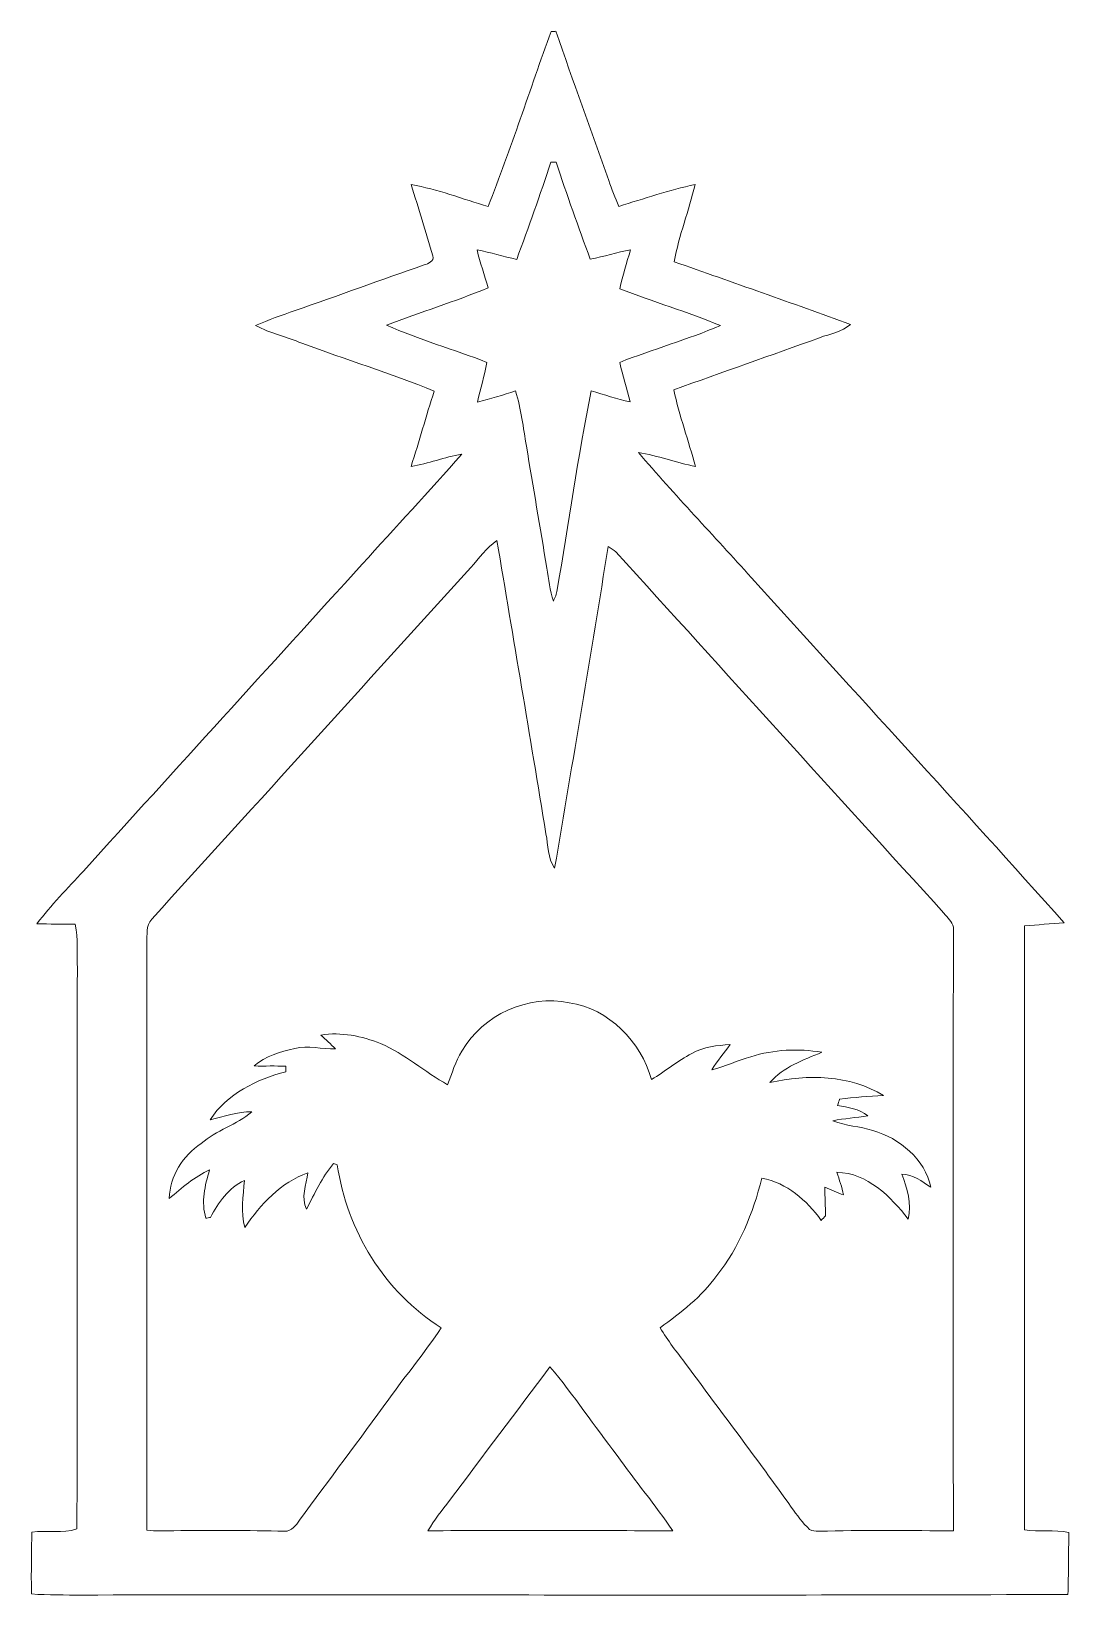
# Model space of a CAD drawing. Header units: centimetres. Extents: x -10.8 to 10.8, y -16.3 to 16.2.
import ezdxf

# ---------------------------------------------------------------- set-up
doc = ezdxf.new("R2010")
doc.units = ezdxf.units.CM
doc.header["$MEASUREMENT"] = 0
doc.layers.add('Layer 1', color=7, linetype='Continuous')

msp = doc.modelspace()

# ---------------------------------------------------------------- linework, layer by layer
at = {"layer": 'Layer 1', "lineweight": 9}
for points, knots in [([(0.02052, 16.24227), (0.04627, 16.24333), (0.09813, 16.24544), (0.12388, 16.24685), (0.12388, 16.24685), (0.47631, 15.20863), (0.86119, 14.18169), (1.21961, 13.14594), (1.21961, 13.14594), (1.28135, 12.9639), (1.35437, 12.78646), (1.42704, 12.60866), (1.42704, 12.60866), (1.95409, 12.76776), (2.47621, 12.94803), (3.0156, 13.06127), (3.0156, 13.06127), (2.88437, 12.52364), (2.68152, 12.00329), (2.58169, 11.4579), (2.58169, 11.4579), (3.80477, 11.02857), (5.02749, 10.59606), (6.24669, 10.1572), (6.24669, 10.1572), (6.06784, 10.00092), (5.82054, 9.96176), (5.60323, 9.87921), (5.60323, 9.87921), (4.59287, 9.51656), (3.58005, 9.16025), (2.57075, 8.79513), (2.57075, 8.79513), (2.69246, 8.25714), (2.87308, 7.73433), (3.02619, 7.20445), (3.02619, 7.20445), (2.62367, 7.27995), (2.23949, 7.42917), (1.83556, 7.49726), (1.83556, 7.49726), (2.5958, 6.60896), (3.40436, 5.763), (4.18541, 4.89305), (4.18541, 4.89305), (6.34582, 2.49805), (8.53728, 0.1302), (10.68252, -2.27786), (10.68252, -2.27786), (10.40806, -2.3015), (10.1336, -2.31843), (9.85984, -2.3403), (9.85984, -2.3403), (9.85596, -6.5253), (9.86055, -10.70995), (9.85737, -14.89496), (9.85737, -14.89496), (10.16322, -14.93553), (10.47544, -14.88508), (10.77954, -14.94435), (10.77954, -14.94435), (10.77812, -15.37403), (10.77566, -15.80407), (10.76437, -16.2341), (10.76437, -16.2341), (3.936, -16.26056), (-2.89237, -16.23587), (-9.72074, -16.24645), (-9.72074, -16.24645), (-10.07352, -16.24433), (-10.427, -16.25103), (-10.77872, -16.22352), (-10.77872, -16.22352), (-10.78049, -15.7956), (-10.78049, -15.36768), (-10.76708, -14.94047), (-10.76708, -14.94047), (-10.46017, -14.8879), (-10.12608, -14.98315), (-9.83328, -14.86815), (-9.83328, -14.86815), (-9.81457, -10.9883), (-9.83575, -7.10774), (-9.82339, -3.22754), (-9.82339, -3.22754), (-9.83151, -2.92168), (-9.80682, -2.61124), (-9.86679, -2.30961), (-9.86679, -2.30961), (-10.13208, -2.30749), (-10.39737, -2.30432), (-10.66231, -2.29762), (-10.66231, -2.29762), (-10.36984, -1.90885), (-10.02801, -1.56102), (-9.69852, -1.204), (-9.69852, -1.204), (-7.76812, 0.92254), (-5.83525, 3.04697), (-3.90449, 5.17316), (-3.90449, 5.17316), (-3.21551, 5.93551), (-2.51066, 6.68411), (-1.8358, 7.45881), (-1.8358, 7.45881), (-2.19104, 7.39636), (-2.52936, 7.26337), (-2.88602, 7.20692), (-2.88602, 7.20692), (-2.71704, 7.7241), (-2.57698, 8.25044), (-2.4073, 8.76726), (-2.4073, 8.76726), (-3.30794, 9.14297), (-4.24421, 9.42484), (-5.15755, 9.76703), (-5.15755, 9.76703), (-5.47647, 9.89121), (-5.81197, 9.97482), (-6.11747, 10.1311), (-6.11747, 10.1311), (-5.85218, 10.25386), (-5.57455, 10.34629), (-5.29973, 10.44436), (-5.29973, 10.44436), (-4.4019, 10.75305), (-3.51149, 11.0836), (-2.61332, 11.39087), (-2.61332, 11.39087), (-2.53465, 11.42015), (-2.40059, 11.47024), (-2.43764, 11.57819), (-2.43764, 11.57819), (-2.58545, 12.07243), (-2.7315, 12.56738), (-2.88461, 13.06021), (-2.88461, 13.06021), (-2.3378, 12.96743), (-1.81745, 12.76106), (-1.28582, 12.60725), (-1.28582, 12.60725), (-0.81309, 13.80493), (-0.41763, 15.03189), (0.02052, 16.24227), (0.02052, 16.24227), (0.02052, 16.24227), (0.02052, 16.24227), (0.02052, 16.24227)], [0, 0, 0, 0, 0.02631579, 0.02631579, 0.02631579, 0.02631579, 0.05263158, 0.05263158, 0.05263158, 0.05263158, 0.07894737, 0.07894737, 0.07894737, 0.07894737, 0.10526316, 0.10526316, 0.10526316, 0.10526316, 0.13157895, 0.13157895, 0.13157895, 0.13157895, 0.15789474, 0.15789474, 0.15789474, 0.15789474, 0.18421053, 0.18421053, 0.18421053, 0.18421053, 0.21052632, 0.21052632, 0.21052632, 0.21052632, 0.23684211, 0.23684211, 0.23684211, 0.23684211, 0.26315789, 0.26315789, 0.26315789, 0.26315789, 0.28947368, 0.28947368, 0.28947368, 0.28947368, 0.31578947, 0.31578947, 0.31578947, 0.31578947, 0.34210526, 0.34210526, 0.34210526, 0.34210526, 0.36842105, 0.36842105, 0.36842105, 0.36842105, 0.39473684, 0.39473684, 0.39473684, 0.39473684, 0.42105263, 0.42105263, 0.42105263, 0.42105263, 0.44736842, 0.44736842, 0.44736842, 0.44736842, 0.47368421, 0.47368421, 0.47368421, 0.47368421, 0.5, 0.5, 0.5, 0.5, 0.52631579, 0.52631579, 0.52631579, 0.52631579, 0.55263158, 0.55263158, 0.55263158, 0.55263158, 0.57894737, 0.57894737, 0.57894737, 0.57894737, 0.60526316, 0.60526316, 0.60526316, 0.60526316, 0.63157895, 0.63157895, 0.63157895, 0.63157895, 0.65789474, 0.65789474, 0.65789474, 0.65789474, 0.68421053, 0.68421053, 0.68421053, 0.68421053, 0.71052632, 0.71052632, 0.71052632, 0.71052632, 0.73684211, 0.73684211, 0.73684211, 0.73684211, 0.76315789, 0.76315789, 0.76315789, 0.76315789, 0.78947368, 0.78947368, 0.78947368, 0.78947368, 0.81578947, 0.81578947, 0.81578947, 0.81578947, 0.84210526, 0.84210526, 0.84210526, 0.84210526, 0.86842105, 0.86842105, 0.86842105, 0.86842105, 0.89473684, 0.89473684, 0.89473684, 0.89473684, 0.92105263, 0.92105263, 0.92105263, 0.92105263, 0.94736842, 0.94736842, 0.94736842, 0.94736842, 1, 1, 1, 1]), ([(0.01346, 13.52941), (-0.19891, 12.84784), (-0.44868, 12.17897), (-0.69139, 11.50799), (-0.69139, 11.50799), (-0.96796, 11.56514), (-1.23819, 11.65016), (-1.51512, 11.70449), (-1.51512, 11.70449), (-1.45233, 11.43814), (-1.36272, 11.17991), (-1.28582, 10.91744), (-1.28582, 10.91744), (-1.97691, 10.62534), (-2.69799, 10.41261), (-3.39613, 10.13886), (-3.39613, 10.13886), (-2.71915, 9.83865), (-2.00196, 9.63721), (-1.31228, 9.36663), (-1.31228, 9.36663), (-1.36272, 9.08829), (-1.44774, 8.81771), (-1.50877, 8.54183), (-1.50877, 8.54183), (-1.23996, 8.60498), (-0.9789, 8.69494), (-0.71432, 8.7729), (-0.71432, 8.7729), (-0.60319, 8.39896), (-0.55486, 8.01055), (-0.48924, 7.62673), (-0.48924, 7.62673), (-0.35237, 6.78147), (-0.2042, 5.93798), (-0.06662, 5.09273), (-0.06662, 5.09273), (-0.02816, 4.86201), (-0.00594, 4.626), (0.06991, 4.40305), (0.06991, 4.40305), (0.10378, 4.47889), (0.13623, 4.55615), (0.15069, 4.63835), (0.15069, 4.63835), (0.37824, 6.01912), (0.58496, 7.40448), (0.85484, 8.77714), (0.85484, 8.77714), (1.1233, 8.69529), (1.38965, 8.60145), (1.66623, 8.54995), (1.66623, 8.54995), (1.5992, 8.82406), (1.5043, 9.09076), (1.44892, 9.36733), (1.44892, 9.36733), (2.14001, 9.63686), (2.85509, 9.84323), (3.53948, 10.13075), (3.53948, 10.13075), (2.85579, 10.41685), (2.14354, 10.62781), (1.45244, 10.89486), (1.45244, 10.89486), (1.50959, 11.16932), (1.59003, 11.43779), (1.67434, 11.70484), (1.67434, 11.70484), (1.39141, 11.6558), (1.11801, 11.56761), (0.83685, 11.51152), (0.83685, 11.51152), (0.58743, 12.18003), (0.34966, 12.85243), (0.12494, 13.52941), (0.12494, 13.52941), (0.09707, 13.52941), (0.04133, 13.52941), (0.01346, 13.52941), (0.01346, 13.52941), (0.01346, 13.52941), (0.01346, 13.52941), (0.01346, 13.52941)], [0, 0, 0, 0, 0.04545455, 0.04545455, 0.04545455, 0.04545455, 0.09090909, 0.09090909, 0.09090909, 0.09090909, 0.13636364, 0.13636364, 0.13636364, 0.13636364, 0.18181818, 0.18181818, 0.18181818, 0.18181818, 0.22727273, 0.22727273, 0.22727273, 0.22727273, 0.27272727, 0.27272727, 0.27272727, 0.27272727, 0.31818182, 0.31818182, 0.31818182, 0.31818182, 0.36363636, 0.36363636, 0.36363636, 0.36363636, 0.40909091, 0.40909091, 0.40909091, 0.40909091, 0.45454545, 0.45454545, 0.45454545, 0.45454545, 0.5, 0.5, 0.5, 0.5, 0.54545455, 0.54545455, 0.54545455, 0.54545455, 0.59090909, 0.59090909, 0.59090909, 0.59090909, 0.63636364, 0.63636364, 0.63636364, 0.63636364, 0.68181818, 0.68181818, 0.68181818, 0.68181818, 0.72727273, 0.72727273, 0.72727273, 0.72727273, 0.77272727, 0.77272727, 0.77272727, 0.77272727, 0.81818182, 0.81818182, 0.81818182, 0.81818182, 0.86363636, 0.86363636, 0.86363636, 0.86363636, 0.90909091, 0.90909091, 0.90909091, 0.90909091, 1, 1, 1, 1]), ([(-1.64847, 5.10437), (-3.86039, 2.67055), (-6.06561, 0.23039), (-8.27788, -2.20307), (-8.27788, -2.20307), (-8.40559, -2.33325), (-8.36467, -2.53292), (-8.38089, -2.69731), (-8.38089, -2.69731), (-8.38054, -6.76308), (-8.37842, -10.82919), (-8.3816, -14.89531), (-8.3816, -14.89531), (-8.19426, -14.92459), (-8.00483, -14.90766), (-7.8161, -14.90977), (-7.8161, -14.90977), (-7.04739, -14.89884), (-6.27869, -14.90201), (-5.50999, -14.92247), (-5.50999, -14.92247), (-5.36888, -14.9253), (-5.27821, -14.79406), (-5.20624, -14.69246), (-5.20624, -14.69246), (-4.58993, -13.85144), (-3.96058, -13.0203), (-3.34957, -12.17539), (-3.34957, -12.17539), (-2.99256, -11.67657), (-2.60027, -11.20314), (-2.25948, -10.69267), (-2.25948, -10.69267), (-3.43564, -9.95501), (-4.22657, -8.67302), (-4.42025, -7.30388), (-4.42025, -7.30388), (-4.43965, -7.29789), (-4.4781, -7.28554), (-4.49752, -7.27954), (-4.49752, -7.27954), (-4.74057, -7.56106), (-4.88874, -7.90255), (-5.05913, -8.22887), (-5.05913, -8.22887), (-5.18154, -7.98968), (-5.0676, -7.72016), (-5.03091, -7.47216), (-5.03091, -7.47216), (-5.5943, -7.66936), (-6.01552, -8.12762), (-6.34254, -8.61093), (-6.34254, -8.61093), (-6.43144, -8.2906), (-6.37817, -7.95582), (-6.35066, -7.63056), (-6.35066, -7.63056), (-6.67592, -7.78649), (-6.8964, -8.08776), (-7.05727, -8.40173), (-7.05727, -8.40173), (-7.08126, -8.40526), (-7.12959, -8.41231), (-7.15358, -8.41584), (-7.15358, -8.41584), (-7.2513, -8.08035), (-7.1758, -7.73568), (-7.07385, -7.41184), (-7.07385, -7.41184), (-7.38994, -7.55612), (-7.64959, -7.78543), (-7.91276, -8.00521), (-7.91276, -8.00521), (-7.90359, -7.53778), (-7.63018, -7.11797), (-7.25059, -6.86185), (-7.25059, -6.86185), (-6.93627, -6.58669), (-6.51117, -6.4798), (-6.19967, -6.20322), (-6.19967, -6.20322), (-6.49882, -6.19793), (-6.77681, -6.3147), (-7.06609, -6.37008), (-7.06609, -6.37008), (-6.71049, -5.83457), (-6.09807, -5.52835), (-5.48917, -5.37278), (-5.48917, -5.37278), (-5.48917, -5.34456), (-5.48882, -5.28811), (-5.48882, -5.25989), (-5.48882, -5.25989), (-5.70825, -5.24613), (-5.92803, -5.25919), (-6.14781, -5.25283), (-6.14781, -5.25283), (-5.91533, -5.04575), (-5.60418, -4.95544), (-5.30644, -4.89194), (-5.30644, -4.89194), (-5.02457, -4.82103), (-4.74022, -4.9057), (-4.45588, -4.89653), (-4.45588, -4.89653), (-4.55713, -4.79987), (-4.66225, -4.70885), (-4.76068, -4.60972), (-4.76068, -4.60972), (-4.34017, -4.54163), (-3.91295, -4.63442), (-3.52137, -4.78752), (-3.52137, -4.78752), (-3.0169, -5.00236), (-2.60379, -5.37701), (-2.1279, -5.64301), (-2.1279, -5.64301), (-2.03864, -5.40629), (-1.96315, -5.16111), (-1.83121, -4.9438), (-1.83121, -4.9438), (-1.39835, -4.18568), (-0.45361, -3.76447), (0.40011, -3.94015), (0.40011, -3.94015), (1.22561, -4.06292), (1.88777, -4.74801), (2.10826, -5.53541), (2.10826, -5.53541), (2.3926, -5.36114), (2.65401, -5.15088), (2.94787, -4.99178), (2.94787, -4.99178), (3.19023, -4.85843), (3.4728, -4.82315), (3.74515, -4.80869), (3.74515, -4.80869), (3.61427, -4.98084), (3.47739, -5.14877), (3.36415, -5.33327), (3.36415, -5.33327), (3.63896, -5.25601), (3.90249, -5.14383), (4.17554, -5.05987), (4.17554, -5.05987), (4.65073, -4.91276), (5.15802, -4.88312), (5.64838, -4.96955), (5.64838, -4.96955), (5.26527, -5.13183), (4.84687, -5.26483), (4.57065, -5.59856), (4.57065, -5.59856), (5.3517, -5.41476), (6.2287, -5.44087), (6.92897, -5.86596), (6.92897, -5.86596), (6.62452, -5.88043), (6.32113, -5.90618), (6.0188, -5.94357), (6.0188, -5.94357), (6.00469, -5.98555), (5.99058, -6.02824), (5.97717, -6.07093), (5.97717, -6.07093), (6.19378, -6.11538), (6.4252, -6.14325), (6.60194, -6.2893), (6.60194, -6.2893), (6.36135, -6.32634), (6.11864, -6.34609), (5.87981, -6.39125), (5.87981, -6.39125), (6.14262, -6.50414), (6.43684, -6.50308), (6.70707, -6.59445), (6.70707, -6.59445), (7.26657, -6.75285), (7.78974, -7.18958), (7.91639, -7.77449), (7.91639, -7.77449), (7.73048, -7.65102), (7.54209, -7.50356), (7.30856, -7.50073), (7.30856, -7.50073), (7.42532, -7.7946), (7.51458, -8.1181), (7.44437, -8.43524), (7.44437, -8.43524), (7.0796, -7.96323), (6.59771, -7.48027), (5.96236, -7.46193), (5.96236, -7.46193), (6.01316, -7.61715), (6.06678, -7.77132), (6.09817, -7.93253), (6.09817, -7.93253), (5.96871, -7.88279), (5.84241, -7.82635), (5.714, -7.77449), (5.714, -7.77449), (5.71153, -7.9724), (5.72388, -8.1689), (5.72846, -8.36751), (5.72846, -8.36751), (5.69707, -8.39855), (5.66567, -8.42995), (5.63498, -8.46135), (5.63498, -8.46135), (5.33476, -8.04401), (4.92307, -7.68136), (4.40414, -7.58717), (4.40414, -7.58717), (4.21575, -8.30789), (3.93635, -9.02156), (3.46751, -9.60823), (3.46751, -9.60823), (3.15001, -10.04462), (2.72421, -10.38469), (2.28571, -10.69267), (2.28571, -10.69267), (2.44834, -10.95972), (2.64236, -11.20525), (2.82863, -11.45608), (2.82863, -11.45608), (3.56206, -12.44068), (4.30042, -13.42176), (5.01479, -14.42047), (5.01479, -14.42047), (5.12945, -14.58487), (5.24974, -14.74679), (5.39579, -14.88578), (5.39579, -14.88578), (5.50868, -14.94717), (5.6445, -14.90907), (5.7648, -14.91824), (5.7648, -14.91824), (6.63792, -14.88967), (7.5114, -14.90907), (8.38453, -14.91436), (8.38453, -14.91436), (8.37183, -10.73253), (8.37077, -6.54823), (8.38558, -2.36817), (8.38558, -2.36817), (8.35595, -2.25105), (8.25682, -2.1692), (8.18732, -2.07642), (8.18732, -2.07642), (5.91014, 0.42054), (3.64178, 2.92632), (1.37025, 5.42787), (1.37025, 5.42787), (1.32156, 5.47232), (1.26512, 5.50689), (1.21009, 5.54181), (1.21009, 5.54181), (0.84673, 3.3119), (0.47596, 1.082), (0.09637, -1.14474), (0.09637, -1.14474), (-0.05145, -0.93589), (-0.03698, -0.66849), (-0.08531, -0.42789), (-0.08531, -0.42789), (-0.41657, 1.60411), (-0.76194, 3.63364), (-1.10237, 5.66423), (-1.10237, 5.66423), (-1.32215, 5.51818), (-1.47138, 5.29522), (-1.64847, 5.10437), (-1.64847, 5.10437), (-1.64847, 5.10437), (-1.64847, 5.10437), (-1.64847, 5.10437)], [0, 0, 0, 0, 0.01428571, 0.01428571, 0.01428571, 0.01428571, 0.02857143, 0.02857143, 0.02857143, 0.02857143, 0.04285714, 0.04285714, 0.04285714, 0.04285714, 0.05714286, 0.05714286, 0.05714286, 0.05714286, 0.07142857, 0.07142857, 0.07142857, 0.07142857, 0.08571429, 0.08571429, 0.08571429, 0.08571429, 0.1, 0.1, 0.1, 0.1, 0.11428571, 0.11428571, 0.11428571, 0.11428571, 0.12857143, 0.12857143, 0.12857143, 0.12857143, 0.14285714, 0.14285714, 0.14285714, 0.14285714, 0.15714286, 0.15714286, 0.15714286, 0.15714286, 0.17142857, 0.17142857, 0.17142857, 0.17142857, 0.18571429, 0.18571429, 0.18571429, 0.18571429, 0.2, 0.2, 0.2, 0.2, 0.21428571, 0.21428571, 0.21428571, 0.21428571, 0.22857143, 0.22857143, 0.22857143, 0.22857143, 0.24285714, 0.24285714, 0.24285714, 0.24285714, 0.25714286, 0.25714286, 0.25714286, 0.25714286, 0.27142857, 0.27142857, 0.27142857, 0.27142857, 0.28571429, 0.28571429, 0.28571429, 0.28571429, 0.3, 0.3, 0.3, 0.3, 0.31428571, 0.31428571, 0.31428571, 0.31428571, 0.32857143, 0.32857143, 0.32857143, 0.32857143, 0.34285714, 0.34285714, 0.34285714, 0.34285714, 0.35714286, 0.35714286, 0.35714286, 0.35714286, 0.37142857, 0.37142857, 0.37142857, 0.37142857, 0.38571429, 0.38571429, 0.38571429, 0.38571429, 0.4, 0.4, 0.4, 0.4, 0.41428571, 0.41428571, 0.41428571, 0.41428571, 0.42857143, 0.42857143, 0.42857143, 0.42857143, 0.44285714, 0.44285714, 0.44285714, 0.44285714, 0.45714286, 0.45714286, 0.45714286, 0.45714286, 0.47142857, 0.47142857, 0.47142857, 0.47142857, 0.48571429, 0.48571429, 0.48571429, 0.48571429, 0.5, 0.5, 0.5, 0.5, 0.51428571, 0.51428571, 0.51428571, 0.51428571, 0.52857143, 0.52857143, 0.52857143, 0.52857143, 0.54285714, 0.54285714, 0.54285714, 0.54285714, 0.55714286, 0.55714286, 0.55714286, 0.55714286, 0.57142857, 0.57142857, 0.57142857, 0.57142857, 0.58571429, 0.58571429, 0.58571429, 0.58571429, 0.6, 0.6, 0.6, 0.6, 0.61428571, 0.61428571, 0.61428571, 0.61428571, 0.62857143, 0.62857143, 0.62857143, 0.62857143, 0.64285714, 0.64285714, 0.64285714, 0.64285714, 0.65714286, 0.65714286, 0.65714286, 0.65714286, 0.67142857, 0.67142857, 0.67142857, 0.67142857, 0.68571429, 0.68571429, 0.68571429, 0.68571429, 0.7, 0.7, 0.7, 0.7, 0.71428571, 0.71428571, 0.71428571, 0.71428571, 0.72857143, 0.72857143, 0.72857143, 0.72857143, 0.74285714, 0.74285714, 0.74285714, 0.74285714, 0.75714286, 0.75714286, 0.75714286, 0.75714286, 0.77142857, 0.77142857, 0.77142857, 0.77142857, 0.78571429, 0.78571429, 0.78571429, 0.78571429, 0.8, 0.8, 0.8, 0.8, 0.81428571, 0.81428571, 0.81428571, 0.81428571, 0.82857143, 0.82857143, 0.82857143, 0.82857143, 0.84285714, 0.84285714, 0.84285714, 0.84285714, 0.85714286, 0.85714286, 0.85714286, 0.85714286, 0.87142857, 0.87142857, 0.87142857, 0.87142857, 0.88571429, 0.88571429, 0.88571429, 0.88571429, 0.9, 0.9, 0.9, 0.9, 0.91428571, 0.91428571, 0.91428571, 0.91428571, 0.92857143, 0.92857143, 0.92857143, 0.92857143, 0.94285714, 0.94285714, 0.94285714, 0.94285714, 0.95714286, 0.95714286, 0.95714286, 0.95714286, 0.97142857, 0.97142857, 0.97142857, 0.97142857, 1, 1, 1, 1]), ([(-0.001, -11.50159), (-0.69139, -12.43222), (-1.39518, -13.35332), (-2.08839, -14.28218), (-2.08839, -14.28218), (-2.24396, -14.48715), (-2.40941, -14.68647), (-2.53606, -14.91154), (-2.53606, -14.91154), (-0.84096, -14.89707), (0.85519, -14.90413), (2.54958, -14.91365), (2.54958, -14.91365), (2.19187, -14.37214), (1.76889, -13.8779), (1.396, -13.34732), (1.396, -13.34732), (0.92363, -12.73737), (0.49395, -12.0939), (-0.001, -11.50159)], [0, 0, 0, 0, 0.16666667, 0.16666667, 0.16666667, 0.16666667, 0.33333333, 0.33333333, 0.33333333, 0.33333333, 0.5, 0.5, 0.5, 0.5, 0.66666667, 0.66666667, 0.66666667, 0.66666667, 1, 1, 1, 1])]:
    msp.add_open_spline(points, degree=3, knots=knots, dxfattribs=at)

doc.saveas('drawing.dxf')
